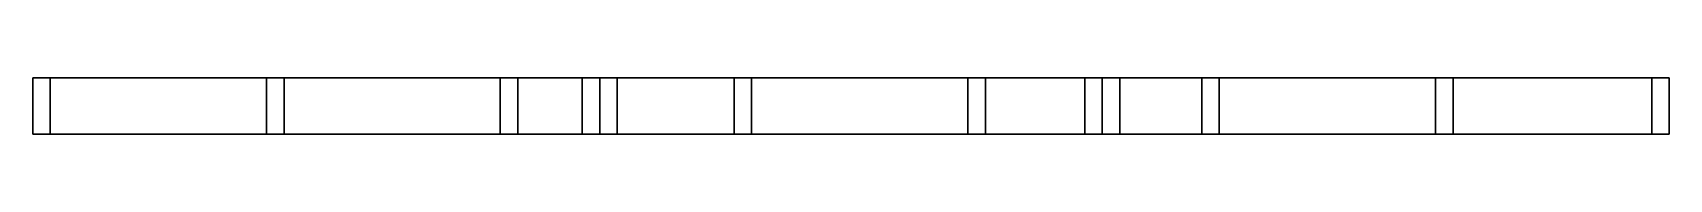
# Model space of a CAD drawing. Extents: x 0 to 4200, y 0 to 145.
import ezdxf

# ---------------------------------------------------------------- set-up
doc = ezdxf.new("R2010")
doc.units = 0

msp = doc.modelspace()

# ---------------------------------------------------------------- linework, layer by layer
at = {"layer": 'BOTTOM_PLATE'}
for points in [[(0, 0), (4200, 0), (4200, 145), (0, 145)], [(0, 0, 45), (4200, 0, 45), (4200, 145, 45), (0, 145, 45)], [(4200, 145), (0, 145), (0, 145, 45), (4200, 145, 45)], [(0, 145), (0, 0), (0, 0, 45), (0, 145, 45)], [(4200, 0), (4200, 145), (4200, 145, 45), (4200, 0, 45)], [(0, 0), (4200, 0), (4200, 0, 45), (0, 0, 45)]]:
    msp.add_3dface(points, dxfattribs=at)
at = {"layer": 'BOUNDARY_STUD'}
for points in [[(0, 0, 45), (45, 0, 45), (45, 145, 45), (0, 145, 45)], [(0, 0, 2510), (45, 0, 2510), (45, 145, 2510), (0, 145, 2510)], [(45, 145, 45), (0, 145, 45), (0, 145, 2510), (45, 145, 2510)], [(0, 145, 45), (0, 0, 45), (0, 0, 2510), (0, 145, 2510)], [(45, 0, 45), (45, 145, 45), (45, 145, 2510), (45, 0, 2510)], [(4155, 0, 45), (4200, 0, 45), (4200, 145, 45), (4155, 145, 45)], [(4155, 0, 2510), (4200, 0, 2510), (4200, 145, 2510), (4155, 145, 2510)], [(4200, 145, 45), (4155, 145, 45), (4155, 145, 2510), (4200, 145, 2510)], [(4155, 145, 45), (4155, 0, 45), (4155, 0, 2510), (4155, 145, 2510)], [(4200, 0, 45), (4200, 145, 45), (4200, 145, 2510), (4200, 0, 2510)], [(0, 0, 45), (45, 0, 45), (45, 0, 2510), (0, 0, 2510)], [(4155, 0, 45), (4200, 0, 45), (4200, 0, 2510), (4155, 0, 2510)]]:
    msp.add_3dface(points, dxfattribs=at)
at = {"layer": 'COMMON_STUD'}
for points in [[(600, 0, 45), (645, 0, 45), (645, 145, 45), (600, 145, 45)], [(600, 0, 2510), (645, 0, 2510), (645, 145, 2510), (600, 145, 2510)], [(645, 145, 45), (600, 145, 45), (600, 145, 2510), (645, 145, 2510)], [(600, 145, 45), (600, 0, 45), (600, 0, 2510), (600, 145, 2510)], [(645, 0, 45), (645, 145, 45), (645, 145, 2510), (645, 0, 2510)], [(1200, 0, 45), (1245, 0, 45), (1245, 145, 45), (1200, 145, 45)], [(1200, 0, 2510), (1245, 0, 2510), (1245, 145, 2510), (1200, 145, 2510)], [(1245, 145, 45), (1200, 145, 45), (1200, 145, 2510), (1245, 145, 2510)], [(1200, 145, 45), (1200, 0, 45), (1200, 0, 2510), (1200, 145, 2510)], [(1245, 0, 45), (1245, 145, 45), (1245, 145, 2510), (1245, 0, 2510)], [(3000, 0, 45), (3045, 0, 45), (3045, 145, 45), (3000, 145, 45)], [(3000, 0, 2510), (3045, 0, 2510), (3045, 145, 2510), (3000, 145, 2510)], [(3045, 145, 45), (3000, 145, 45), (3000, 145, 2510), (3045, 145, 2510)], [(3000, 145, 45), (3000, 0, 45), (3000, 0, 2510), (3000, 145, 2510)], [(3045, 0, 45), (3045, 145, 45), (3045, 145, 2510), (3045, 0, 2510)], [(3600, 0, 45), (3645, 0, 45), (3645, 145, 45), (3600, 145, 45)], [(3600, 0, 2510), (3645, 0, 2510), (3645, 145, 2510), (3600, 145, 2510)], [(3645, 145, 45), (3600, 145, 45), (3600, 145, 2510), (3645, 145, 2510)], [(3600, 145, 45), (3600, 0, 45), (3600, 0, 2510), (3600, 145, 2510)], [(3645, 0, 45), (3645, 145, 45), (3645, 145, 2510), (3645, 0, 2510)], [(600, 0, 45), (645, 0, 45), (645, 0, 2510), (600, 0, 2510)], [(1200, 0, 45), (1245, 0, 45), (1245, 0, 2510), (1200, 0, 2510)], [(3000, 0, 45), (3045, 0, 45), (3045, 0, 2510), (3000, 0, 2510)], [(3600, 0, 45), (3645, 0, 45), (3645, 0, 2510), (3600, 0, 2510)]]:
    msp.add_3dface(points, dxfattribs=at)
at = {"layer": 'CRIPPLE_STUD'}
for points in [[(1800, 0, 45), (1845, 0, 45), (1845, 145, 45), (1800, 145, 45)], [(1800, 0, 805), (1845, 0, 805), (1845, 145, 805), (1800, 145, 805)], [(1845, 145, 45), (1800, 145, 45), (1800, 145, 805), (1845, 145, 805)], [(1800, 145, 45), (1800, 0, 45), (1800, 0, 805), (1800, 145, 805)], [(1800, 0, 1995), (1845, 0, 1995), (1845, 145, 1995), (1800, 145, 1995)], [(1800, 0, 2510), (1845, 0, 2510), (1845, 145, 2510), (1800, 145, 2510)], [(1845, 145, 1995), (1800, 145, 1995), (1800, 145, 2510), (1845, 145, 2510)], [(1800, 145, 1995), (1800, 0, 1995), (1800, 0, 2510), (1800, 145, 2510)], [(1845, 0, 45), (1845, 145, 45), (1845, 145, 805), (1845, 0, 805)], [(1845, 0, 1995), (1845, 145, 1995), (1845, 145, 2510), (1845, 0, 2510)], [(2400, 0, 45), (2445, 0, 45), (2445, 145, 45), (2400, 145, 45)], [(2400, 0, 805), (2445, 0, 805), (2445, 145, 805), (2400, 145, 805)], [(2445, 145, 45), (2400, 145, 45), (2400, 145, 805), (2445, 145, 805)], [(2400, 145, 45), (2400, 0, 45), (2400, 0, 805), (2400, 145, 805)], [(2400, 0, 1995), (2445, 0, 1995), (2445, 145, 1995), (2400, 145, 1995)], [(2400, 0, 2510), (2445, 0, 2510), (2445, 145, 2510), (2400, 145, 2510)], [(2445, 145, 1995), (2400, 145, 1995), (2400, 145, 2510), (2445, 145, 2510)], [(2400, 145, 1995), (2400, 0, 1995), (2400, 0, 2510), (2400, 145, 2510)], [(2445, 0, 45), (2445, 145, 45), (2445, 145, 805), (2445, 0, 805)], [(2445, 0, 1995), (2445, 145, 1995), (2445, 145, 2510), (2445, 0, 2510)], [(1800, 0, 45), (1845, 0, 45), (1845, 0, 805), (1800, 0, 805)], [(1800, 0, 1995), (1845, 0, 1995), (1845, 0, 2510), (1800, 0, 2510)], [(2400, 0, 45), (2445, 0, 45), (2445, 0, 805), (2400, 0, 805)], [(2400, 0, 1995), (2445, 0, 1995), (2445, 0, 2510), (2400, 0, 2510)]]:
    msp.add_3dface(points, dxfattribs=at)
at = {"layer": 'HEADER'}
for points in [[(1455, 0, 1950), (2745, 0, 1950), (2745, 145, 1950), (1455, 145, 1950)], [(1455, 0, 1995), (2745, 0, 1995), (2745, 145, 1995), (1455, 145, 1995)], [(2745, 145, 1950), (1455, 145, 1950), (1455, 145, 1995), (2745, 145, 1995)], [(1455, 145, 1950), (1455, 0, 1950), (1455, 0, 1995), (1455, 145, 1995)], [(2745, 0, 1950), (2745, 145, 1950), (2745, 145, 1995), (2745, 0, 1995)], [(1455, 0, 1950), (2745, 0, 1950), (2745, 0, 1995), (1455, 0, 1995)]]:
    msp.add_3dface(points, dxfattribs=at)
at = {"layer": 'JACK_STUD'}
for points in [[(1455, 0, 45), (1500, 0, 45), (1500, 145, 45), (1455, 145, 45)], [(1455, 0, 1950), (1500, 0, 1950), (1500, 145, 1950), (1455, 145, 1950)], [(1500, 145, 45), (1455, 145, 45), (1455, 145, 1950), (1500, 145, 1950)], [(1455, 145, 45), (1455, 0, 45), (1455, 0, 1950), (1455, 145, 1950)], [(1500, 0, 45), (1500, 145, 45), (1500, 145, 1950), (1500, 0, 1950)], [(2700, 0, 45), (2745, 0, 45), (2745, 145, 45), (2700, 145, 45)], [(2700, 0, 1950), (2745, 0, 1950), (2745, 145, 1950), (2700, 145, 1950)], [(2745, 145, 45), (2700, 145, 45), (2700, 145, 1950), (2745, 145, 1950)], [(2700, 145, 45), (2700, 0, 45), (2700, 0, 1950), (2700, 145, 1950)], [(2745, 0, 45), (2745, 145, 45), (2745, 145, 1950), (2745, 0, 1950)], [(1455, 0, 45), (1500, 0, 45), (1500, 0, 1950), (1455, 0, 1950)], [(2700, 0, 45), (2745, 0, 45), (2745, 0, 1950), (2700, 0, 1950)]]:
    msp.add_3dface(points, dxfattribs=at)
at = {"layer": 'KING_STUD'}
for points in [[(1410, 0, 45), (1455, 0, 45), (1455, 145, 45), (1410, 145, 45)], [(1410, 0, 2510), (1455, 0, 2510), (1455, 145, 2510), (1410, 145, 2510)], [(1455, 145, 45), (1410, 145, 45), (1410, 145, 2510), (1455, 145, 2510)], [(1410, 145, 45), (1410, 0, 45), (1410, 0, 2510), (1410, 145, 2510)], [(1455, 0, 45), (1455, 145, 45), (1455, 145, 2510), (1455, 0, 2510)], [(2745, 0, 45), (2790, 0, 45), (2790, 145, 45), (2745, 145, 45)], [(2745, 0, 2510), (2790, 0, 2510), (2790, 145, 2510), (2745, 145, 2510)], [(2790, 145, 45), (2745, 145, 45), (2745, 145, 2510), (2790, 145, 2510)], [(2745, 145, 45), (2745, 0, 45), (2745, 0, 2510), (2745, 145, 2510)], [(2790, 0, 45), (2790, 145, 45), (2790, 145, 2510), (2790, 0, 2510)], [(1410, 0, 45), (1455, 0, 45), (1455, 0, 2510), (1410, 0, 2510)], [(2745, 0, 45), (2790, 0, 45), (2790, 0, 2510), (2745, 0, 2510)]]:
    msp.add_3dface(points, dxfattribs=at)
at = {"layer": 'SILL'}
for points in [[(1500, 0, 805), (2700, 0, 805), (2700, 145, 805), (1500, 145, 805)], [(1500, 0, 850), (2700, 0, 850), (2700, 145, 850), (1500, 145, 850)], [(2700, 145, 805), (1500, 145, 805), (1500, 145, 850), (2700, 145, 850)], [(1500, 145, 805), (1500, 0, 805), (1500, 0, 850), (1500, 145, 850)], [(2700, 0, 805), (2700, 145, 805), (2700, 145, 850), (2700, 0, 850)], [(1500, 0, 805), (2700, 0, 805), (2700, 0, 850), (1500, 0, 850)]]:
    msp.add_3dface(points, dxfattribs=at)
at = {"layer": 'TOP_PLATE'}
for points in [[(0, 0, 2510), (4200, 0, 2510), (4200, 145, 2510), (0, 145, 2510)], [(0, 0, 2555), (4200, 0, 2555), (4200, 145, 2555), (0, 145, 2555)], [(4200, 145, 2510), (0, 145, 2510), (0, 145, 2555), (4200, 145, 2555)], [(0, 145, 2510), (0, 0, 2510), (0, 0, 2555), (0, 145, 2555)], [(0, 0, 2555), (4200, 0, 2555), (4200, 145, 2555), (0, 145, 2555)], [(0, 0, 2600), (4200, 0, 2600), (4200, 145, 2600), (0, 145, 2600)], [(4200, 145, 2555), (0, 145, 2555), (0, 145, 2600), (4200, 145, 2600)], [(0, 145, 2555), (0, 0, 2555), (0, 0, 2600), (0, 145, 2600)], [(4200, 0, 2510), (4200, 145, 2510), (4200, 145, 2555), (4200, 0, 2555)], [(4200, 0, 2555), (4200, 145, 2555), (4200, 145, 2600), (4200, 0, 2600)], [(0, 0, 2510), (4200, 0, 2510), (4200, 0, 2555), (0, 0, 2555)], [(0, 0, 2555), (4200, 0, 2555), (4200, 0, 2600), (0, 0, 2600)]]:
    msp.add_3dface(points, dxfattribs=at)

doc.saveas('drawing.dxf')
